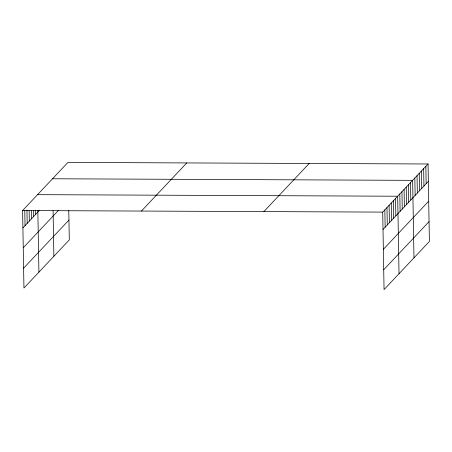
<?xml version="1.0" encoding="UTF-8"?>
<svg xmlns="http://www.w3.org/2000/svg" width="452" height="452" viewBox="0 0 452 452"><rect width="100%" height="100%" fill="white"/><g stroke="black" fill="none" stroke-linecap="round" stroke-linejoin="round"><path stroke-width="0.68" d="M68.783 210.519L69.297 239.893L23.95 288.02L22.6 210.542L67.941 162.409L428.05 163.98L429.4 241.458L384.059 289.591L382.703 212.107L428.05 163.98M22.905 227.921L39.578 210.22M23.25 247.752L58.461 210.378M23.606 268.189L68.953 220.056M141.436 211.056L186.778 162.929M263.872 211.592L309.213 163.46M383.008 229.492L428.349 181.359M383.352 249.323L428.699 201.191M383.708 269.759L429.055 221.627M52.528 178.772L412.631 180.342L413.981 257.826M37.561 194.659L397.67 196.224L399.02 273.709M22.6 210.542L382.703 212.107M425.846 166.313L426.151 183.698M423.643 168.652L423.948 186.032M421.439 170.992L421.744 188.371M419.236 173.331L419.541 190.71M417.038 175.67L417.337 193.049M414.834 178.003L415.134 195.383M410.495 182.614L410.795 199.993M408.354 184.879L408.659 202.259M406.218 187.151L406.523 204.53M404.082 189.416L404.382 206.801M401.941 191.688L402.246 209.067M399.805 193.959L400.11 211.338M395.528 198.496L395.833 215.875M393.393 200.761L393.698 218.147M391.257 203.033L391.556 220.412M389.115 205.304L389.421 222.683M386.98 207.57L387.285 224.949M384.844 209.841L385.144 227.22M53.082 210.7L53.878 256.256M37.844 210.649L38.917 272.138M35.657 210.135L35.731 214.304M33.482 210.316L33.589 216.576M31.307 210.502L31.454 218.847M29.137 210.683L29.318 221.113M26.95 210.174L27.176 223.384M24.775 210.355L25.041 225.65"/></g></svg>
